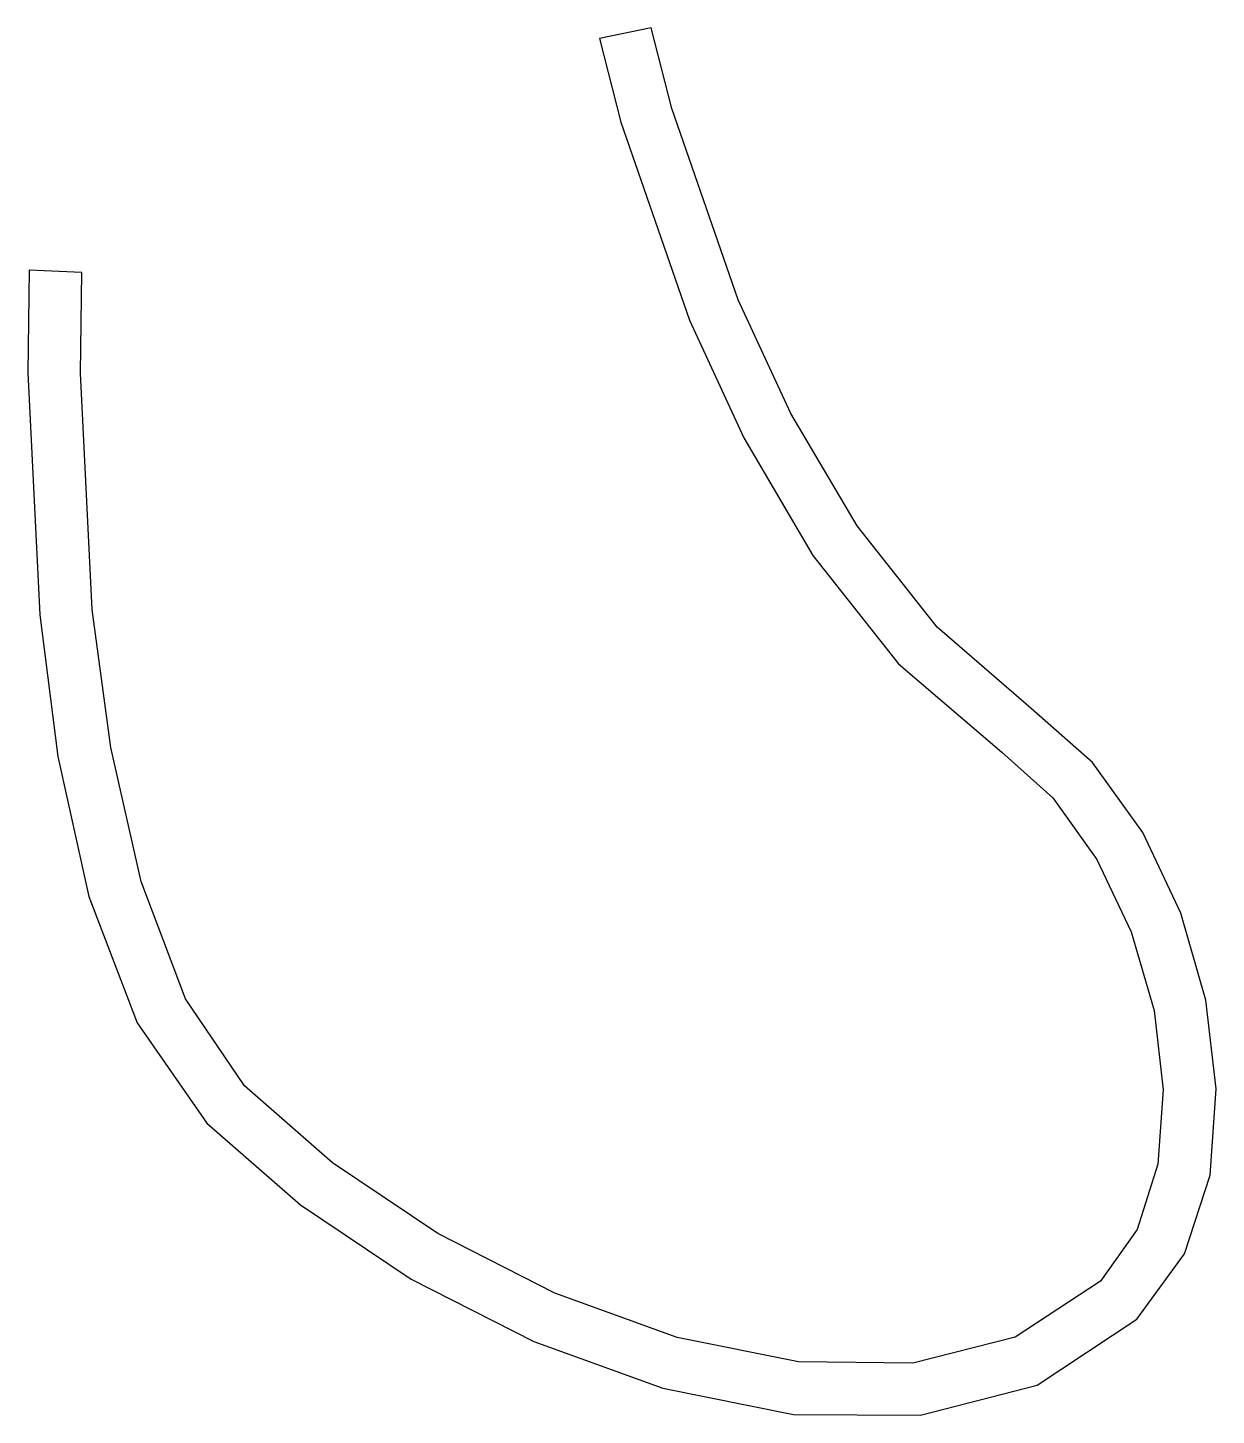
# Model space of a CAD drawing. Extents: x 0 to 113, y 0 to 132.
import ezdxf

# ---------------------------------------------------------------- set-up
doc = ezdxf.new("R2010")
doc.units = 0
doc.layers.add('Layer_1', color=7, linetype='CONTINUOUS')

msp = doc.modelspace()

# ---------------------------------------------------------------- linework, layer by layer
at = {"layer": 'Layer_1', "color": 7}
for p, q in [((59.112325, 131.878503), (54.217536, 130.856548)), ((61.067357, 124.235654), (59.112325, 131.878503)), ((54.217536, 130.856548), (56.239317, 122.939944)), ((67.368979, 106.065643), (61.067357, 124.235654)), ((56.239317, 122.939944), (62.74759, 104.157335)), ((0.142214, 108.904401), (0.005172, 99.147885)), ((5.136775, 108.675645), (0.142214, 108.904401)), ((5.005474, 99.122149), (5.136775, 108.675645)), ((72.353215, 95.297897), (67.368979, 106.065643)), ((62.74759, 104.157335), (67.892992, 92.985337)), ((0.005172, 99.147885), (1.137157, 76.218436)), ((6.11408, 76.697994), (5.005474, 99.122149)), ((78.628649, 84.650353), (72.353215, 95.297897)), ((67.892992, 92.985337), (74.450329, 81.815738)), ((86.219149, 75.025051), (78.628649, 84.650353)), ((74.450329, 81.815738), (82.56077, 71.57012)), ((7.874297, 63.609185), (6.11408, 76.697994)), ((1.137157, 76.218436), (2.865779, 62.759193)), ((95.148575, 67.324028), (86.219149, 75.025051)), ((82.56077, 71.57012), (92.365491, 63.170069)), ((100.963676, 62.195635), (95.148575, 67.324028)), ((10.770838, 50.900546), (7.874297, 63.609185)), ((92.365491, 63.170069), (97.190216, 58.847822)), ((2.865779, 62.759193), (5.798547, 49.482887)), ((105.721195, 55.574363), (100.963676, 62.195635)), ((97.190216, 58.847822), (101.347552, 53.011001)), ((109.327211, 47.914578), (105.721195, 55.574363)), ((101.347552, 53.011001), (104.619496, 46.129574)), ((14.947255, 39.796781), (10.770838, 50.900546)), ((5.798547, 49.482887), (10.362894, 37.52286)), ((111.687791, 39.670658), (109.327211, 47.914578)), ((104.619496, 46.129574), (106.788037, 38.673511)), ((20.547101, 31.522595), (14.947255, 39.796781)), ((112.683874, 31.243037), (111.687791, 39.670658)), ((106.788037, 38.673511), (107.660367, 31.166786)), ((10.362894, 37.52286), (16.98625, 28.012456)), ((28.892627, 24.23866), (20.547101, 31.522595)), ((107.660367, 31.166786), (107.146053, 24.104785)), ((112.09405, 23.06069), (112.683874, 31.243037)), ((16.98625, 28.012456), (25.855566, 20.244704)), ((38.894938, 17.543516), (28.892627, 24.23866)), ((107.146053, 24.104785), (105.180666, 17.914585)), ((109.670875, 15.62079), (112.09405, 23.06069)), ((25.855566, 20.244704), (36.354901, 13.20151)), ((49.982687, 11.875009), (38.894938, 17.543516)), ((105.180666, 17.914585), (101.699771, 13.023259)), ((105.166914, 9.420523), (109.670875, 15.62079)), ((36.354901, 13.20151), (47.976762, 7.276198)), ((61.584527, 7.670971), (49.982687, 11.875009)), ((101.699771, 13.023259), (93.606942, 7.701987)), ((95.69343, 3.144324), (105.166914, 9.420523)), ((47.976762, 7.276198), (60.213655, 2.862158)), ((73.078481, 5.349354), (61.584527, 7.670971)), ((93.606942, 7.701987), (83.909566, 5.251846)), ((83.909566, 5.251846), (73.078481, 5.349354)), ((60.213655, 2.862158), (72.608714, 0.37276)), ((84.638001, 0.297605), (95.69343, 3.144324)), ((72.608714, 0.37276), (84.638001, 0.297605))]:
    msp.add_line(p, q, dxfattribs=at)

doc.saveas('drawing.dxf')
